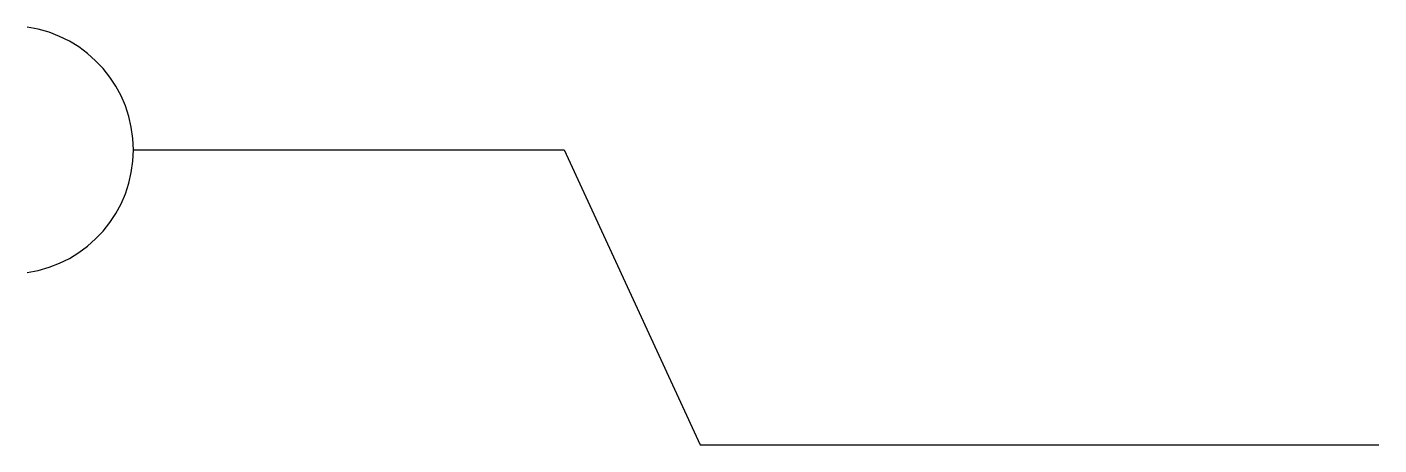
# Model space of a CAD drawing. Header units: metres. Extents: x 44268 to 46336, y -106346 to -105707.
import ezdxf

# ---------------------------------------------------------------- set-up
doc = ezdxf.new("R2010")
doc.units = ezdxf.units.M
doc.layers.add('DET1', color=1, linetype='Continuous')

msp = doc.modelspace()

# ---------------------------------------------------------------- linework, layer by layer
at = {"layer": 'DET1'}
for p, q in [((44430.35, -105894.31), (45089.61, -105894.31)), ((45089.61, -105894.31), (45297.32, -106345.55)), ((45297.32, -106345.55), (46335.88, -106345.55))]:
    msp.add_line(p, q, dxfattribs=at)
msp.add_arc((44240.71, -105894.31), 189.64, 278.17, 81.83, dxfattribs=at)

doc.saveas('drawing.dxf')
